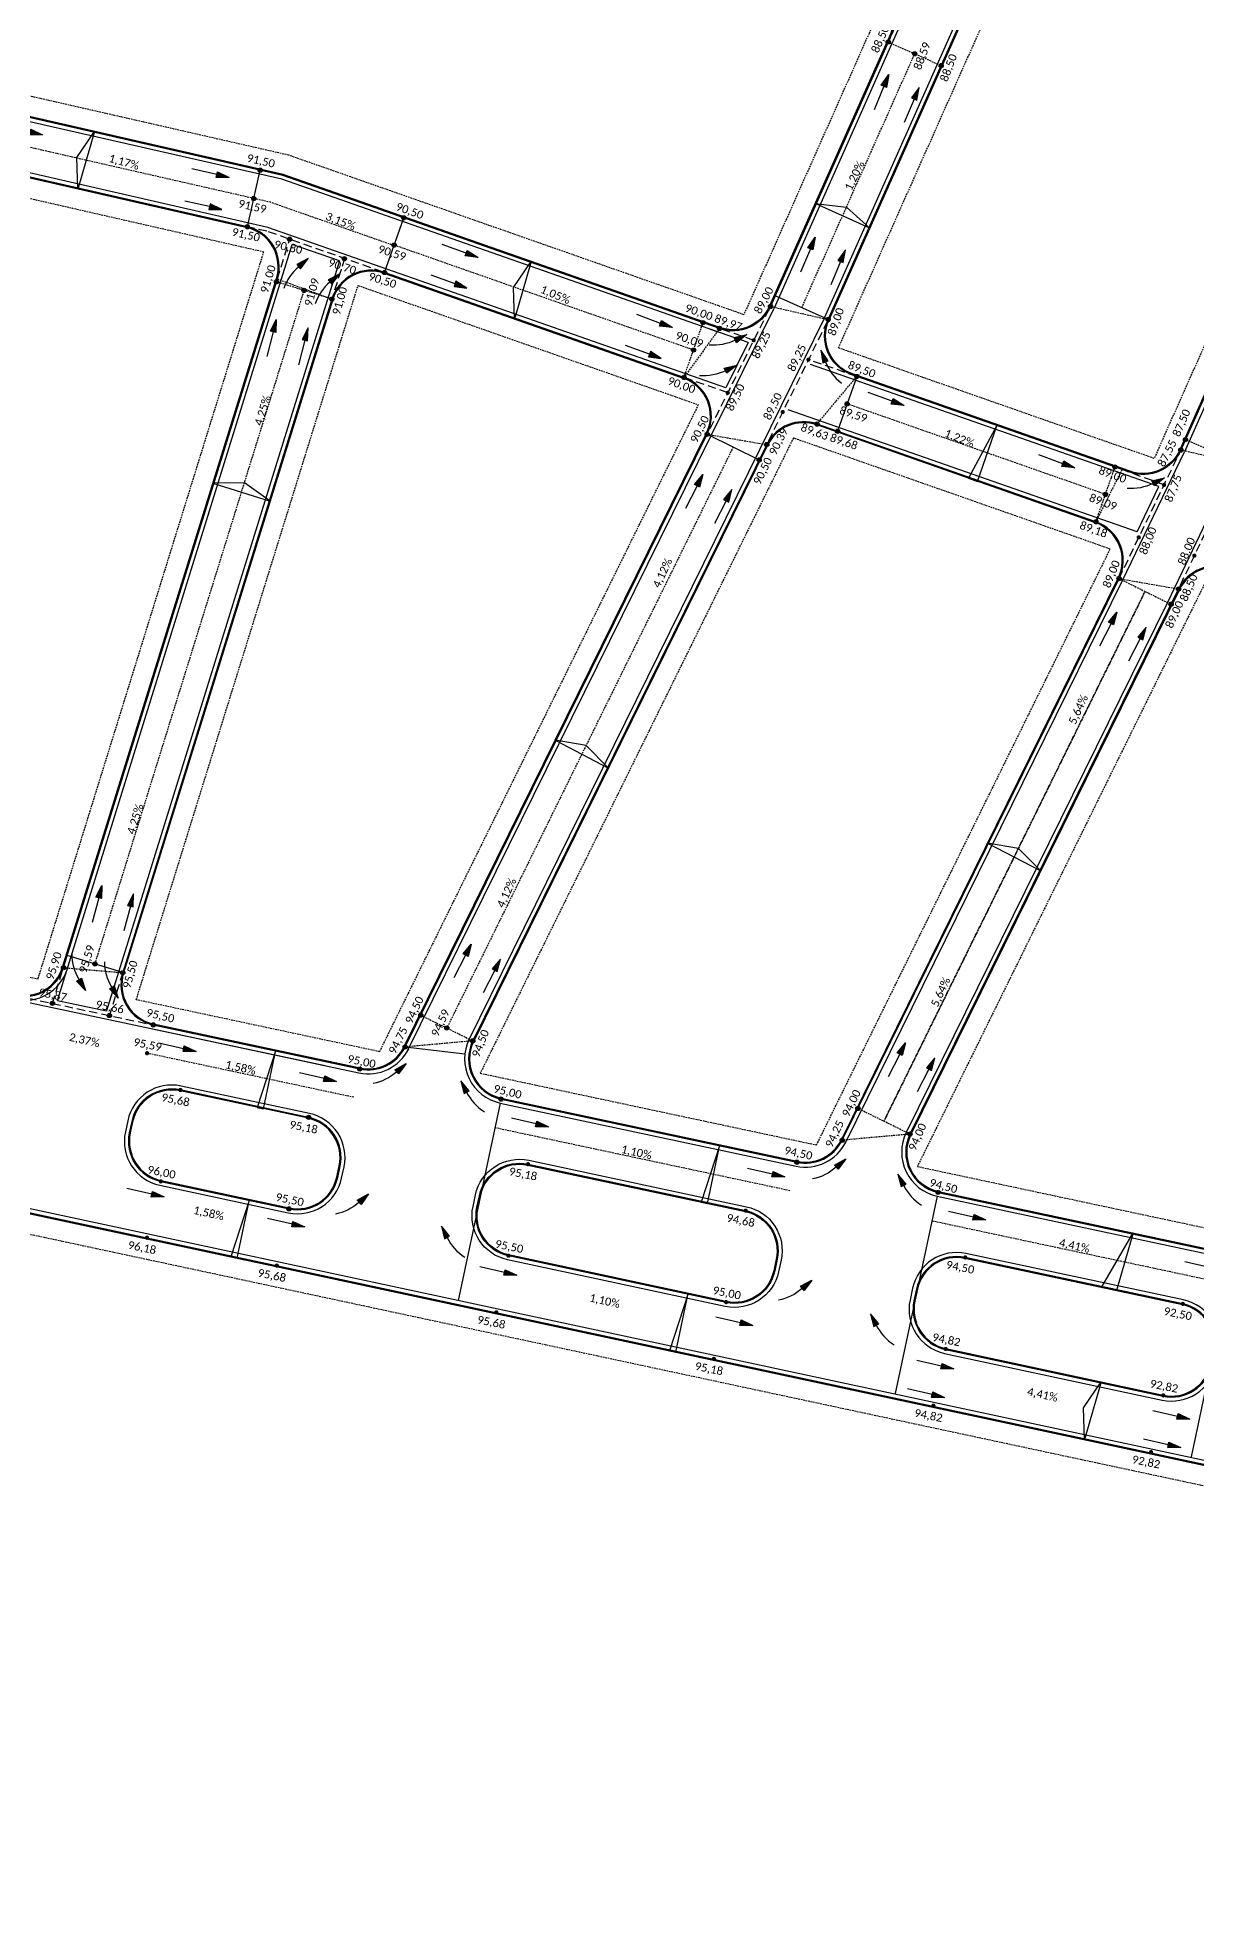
# Model space of a CAD drawing. Header units: metres. Extents: x 2615496 to 2632651, y 4927671 to 4929056.
# Drawn here: x 2623561.7 to 2623735.5, y 4927815.4 to 4928096.9 of the extents above; entities that cross this region are included whole.
import ezdxf

# ---------------------------------------------------------------- set-up
doc = ezdxf.new("R2010")
doc.units = ezdxf.units.M
doc.header["$MEASUREMENT"] = 0
doc.linetypes.add('HIDDEN', pattern=[0.375, 0.25, -0.125])
doc.linetypes.add('TRAZOS2', pattern=[0.375, 0.25, -0.125])
doc.layers.add('BocaCalle', color=50, linetype='HIDDEN', plot=False)
doc.layers.add('Eje Calle', color=182, linetype='HIDDEN', plot=False)
for name, color, linetype in [('CotaFCC', 6, 'Continuous'), ('Cuneta', 211, 'Continuous'), ('Escurrimiento', 160, 'Continuous'), ('GáliboS', 2, 'Continuous'), ('Manzanas', 134, 'HIDDEN'), ('Pendiente', 10, 'HIDDEN'), ('Quiebre', 212, 'Continuous'), ('Vereda', 3, 'Continuous')]:
    doc.layers.add(name, color=color, linetype=linetype)
doc.styles.get("Standard").update_dxf_attribs({"font": 'CALIBRI.TTF'})

# ---------------------------------------------------------------- blocks, each defined once
blk = doc.blocks.new('Flecha Claudio')
at = {"layer": 'Escurrimiento'}
blk.add_hatch(color=256, dxfattribs=at).paths.add_polyline_path([(-1.99, 0.44), (-1.99, -0.46), (0, 0)])
for points in [[(0, 0), (-1.99, -0.46), (-1.99, 0.44), (0, 0)], [(-1.99, -0.01), (-5.99, -0.01)]]:
    blk.add_lwpolyline(points, dxfattribs=at)
blk = doc.blocks.new('Flecha curva')
at = {"layer": 'Escurrimiento'}
blk.add_hatch(color=256, dxfattribs=at).paths.add_polyline_path([(0, 0), (-1.74, -0.85), (-1.21, -1.52)])
blk.add_lwpolyline([(-1.74, -0.85), (-1.21, -1.52), (0, 0), (-1.74, -0.85)], dxfattribs=at)
blk.add_arc((3.16, -7.02), 7.45, 128.5129, 159.4004, dxfattribs=at)

msp = doc.modelspace()

# ---------------------------------------------------------------- hatches: boundary and pattern name
at = {"layer": 'CotaFCC'}
h = msp.add_hatch(color=256, dxfattribs=at)
edge = h.paths.add_edge_path()
edge.add_arc((2623689.27999, 4928096.19721), 0.3186, 0, 360)
h = msp.add_hatch(color=256, dxfattribs=at)
edge = h.paths.add_edge_path()
edge.add_arc((2623693.25381, 4928094.42766), 0.3186, 0, 360)
h = msp.add_hatch(color=256, dxfattribs=at)
edge = h.paths.add_edge_path()
edge.add_arc((2623697.22762, 4928092.65811), 0.3186, 0, 360)
h = msp.add_hatch(color=256, dxfattribs=at)
edge = h.paths.add_edge_path()
edge.add_arc((2623595.07014, 4928076.96393), 0.3186, 0, 360)
h = msp.add_hatch(color=256, dxfattribs=at)
edge = h.paths.add_edge_path()
edge.add_arc((2623595.07014, 4928076.96393), 0.3186, 0, 360)
h = msp.add_hatch(color=256, dxfattribs=at)
edge = h.paths.add_edge_path()
edge.add_arc((2623594.1025, 4928072.72292), 0.3186, 0, 360)
h = msp.add_hatch(color=256, dxfattribs=at)
edge = h.paths.add_edge_path()
edge.add_arc((2623616.59549, 4928069.83733), 0.3186, 0, 360)
h = msp.add_hatch(color=256, dxfattribs=at)
edge = h.paths.add_edge_path()
edge.add_arc((2623593.13486, 4928068.48191), 0.3186, 0, 360)
h = msp.add_hatch(color=256, dxfattribs=at)
edge = h.paths.add_edge_path()
edge.add_arc((2623599.48801, 4928066.61104), 0.3186, 0, 360)
h = msp.add_hatch(color=256, dxfattribs=at)
edge = h.paths.add_edge_path()
edge.add_arc((2623615.15755, 4928065.73186), 0.3186, 0, 360)
h = msp.add_hatch(color=256, dxfattribs=at)
edge = h.paths.add_edge_path()
edge.add_arc((2623607.68865, 4928063.68899), 0.3186, 0, 360)
h = msp.add_hatch(color=256, dxfattribs=at)
edge = h.paths.add_edge_path()
edge.add_arc((2623613.7196, 4928061.6264), 0.3186, 0, 360)
h = msp.add_hatch(color=256, dxfattribs=at)
edge = h.paths.add_edge_path()
edge.add_arc((2623597.50506, 4928060.22726), 0.3186, 0, 360)
h = msp.add_hatch(color=256, dxfattribs=at)
edge = h.paths.add_edge_path()
edge.add_arc((2623601.63303, 4928058.94501), 0.3186, 0, 360)
h = msp.add_hatch(color=256, dxfattribs=at)
edge = h.paths.add_edge_path()
edge.add_arc((2623605.81347, 4928057.64647), 0.3186, 0, 360)
h = msp.add_hatch(color=256, dxfattribs=at)
edge = h.paths.add_edge_path()
edge.add_arc((2623671.62326, 4928056.54608), 0.3186, 0, 360)
h = msp.add_hatch(color=256, dxfattribs=at)
edge = h.paths.add_edge_path()
edge.add_arc((2623661.51099, 4928054.1056), 0.3186, 0, 360)
h = msp.add_hatch(color=256, dxfattribs=at)
edge = h.paths.add_edge_path()
edge.add_arc((2623663.97216, 4928053.24358), 0.3186, 0, 360)
h = msp.add_hatch(color=256, dxfattribs=at)
edge = h.paths.add_edge_path()
edge.add_arc((2623680.27272, 4928054.58305), 0.3186, 0, 360)
h = msp.add_hatch(color=256, dxfattribs=at)
edge = h.paths.add_edge_path()
edge.add_arc((2623669.09618, 4928051.44888), 0.3186, 0, 360)
h = msp.add_hatch(color=256, dxfattribs=at)
edge = h.paths.add_edge_path()
edge.add_arc((2623660.07305, 4928050.00014), 0.3186, 0, 360)
h = msp.add_hatch(color=256, dxfattribs=at)
edge = h.paths.add_edge_path()
edge.add_arc((2623677.31721, 4928048.56838), 0.3186, 0, 360)
h = msp.add_hatch(color=256, dxfattribs=at)
edge = h.paths.add_edge_path()
edge.add_arc((2623658.63511, 4928045.89468), 0.3186, 0, 360)
h = msp.add_hatch(color=256, dxfattribs=at)
edge = h.paths.add_edge_path()
edge.add_arc((2623684.55914, 4928046.03135), 0.3186, 0, 360)
h = msp.add_hatch(color=256, dxfattribs=at)
edge = h.paths.add_edge_path()
edge.add_arc((2623665.20293, 4928043.59429), 0.3186, 0, 360)
h = msp.add_hatch(color=256, dxfattribs=at)
edge = h.paths.add_edge_path()
edge.add_arc((2623683.12093, 4928041.92598), 0.3186, 0, 360)
h = msp.add_hatch(color=256, dxfattribs=at)
edge = h.paths.add_edge_path()
edge.add_arc((2623673.45215, 4928040.70398), 0.3186, 0, 360)
h = msp.add_hatch(color=256, dxfattribs=at)
edge = h.paths.add_edge_path()
edge.add_arc((2623678.60079, 4928038.90029), 0.3186, 0, 360)
h = msp.add_hatch(color=256, dxfattribs=at)
edge = h.paths.add_edge_path()
edge.add_arc((2623662.1181, 4928037.37071), 0.3186, 0, 360)
h = msp.add_hatch(color=256, dxfattribs=at)
edge = h.paths.add_edge_path()
edge.add_arc((2623681.68271, 4928037.82061), 0.3186, 0, 360)
h = msp.add_hatch(color=256, dxfattribs=at)
edge = h.paths.add_edge_path()
edge.add_arc((2623733.87636, 4928036.5592), 0.3186, 0, 360)
h = msp.add_hatch(color=256, dxfattribs=at)
edge = h.paths.add_edge_path()
edge.add_arc((2623669.92116, 4928033.52334), 0.3186, 0, 360)
h = msp.add_hatch(color=256, dxfattribs=at)
edge = h.paths.add_edge_path()
edge.add_arc((2623671.0515, 4928035.81584), 0.3186, 0, 360)
h = msp.add_hatch(color=256, dxfattribs=at)
edge = h.paths.add_edge_path()
edge.add_arc((2623733.1745, 4928034.98305), 0.3186, 0, 360)
h = msp.add_hatch(color=256, dxfattribs=at)
edge = h.paths.add_edge_path()
edge.add_arc((2623723.30922, 4928032.45622), 0.3186, 0, 360)
h = msp.add_hatch(color=256, dxfattribs=at)
edge = h.paths.add_edge_path()
edge.add_arc((2623721.87101, 4928028.35086), 0.3186, 0, 360)
h = msp.add_hatch(color=256, dxfattribs=at)
edge = h.paths.add_edge_path()
edge.add_arc((2623730.67089, 4928029.77525), 0.3186, 0, 360)
h = msp.add_hatch(color=256, dxfattribs=at)
edge = h.paths.add_edge_path()
edge.add_arc((2623720.4328, 4928024.24549), 0.3186, 0, 360)
h = msp.add_hatch(color=256, dxfattribs=at)
edge = h.paths.add_edge_path()
edge.add_arc((2623726.86735, 4928021.90295), 0.3186, 0, 360)
h = msp.add_hatch(color=256, dxfattribs=at)
edge = h.paths.add_edge_path()
edge.add_arc((2623735.19837, 4928019.15562), 0.3186, 0, 360)
h = msp.add_hatch(color=256, dxfattribs=at)
edge = h.paths.add_edge_path()
edge.add_arc((2623723.91541, 4928015.72165), 0.3186, 0, 360)
h = msp.add_hatch(color=256, dxfattribs=at)
edge = h.paths.add_edge_path()
edge.add_arc((2623732.84878, 4928014.16671), 0.3186, 0, 360)
h = msp.add_hatch(color=256, dxfattribs=at)
edge = h.paths.add_edge_path()
edge.add_arc((2623731.71847, 4928011.87428), 0.3186, 0, 360)
h = msp.add_hatch(color=256, dxfattribs=at)
edge = h.paths.add_edge_path()
edge.add_arc((2623565.55678, 4927957.37502), 0.3186, 0, 360)
h = msp.add_hatch(color=256, dxfattribs=at)
edge = h.paths.add_edge_path()
edge.add_arc((2623570.27957, 4927957.9151), 0.3186, 0, 360)
h = msp.add_hatch(color=256, dxfattribs=at)
edge = h.paths.add_edge_path()
edge.add_arc((2623574.43377, 4927956.6247), 0.3186, 0, 360)
h = msp.add_hatch(color=256, dxfattribs=at)
edge = h.paths.add_edge_path()
edge.add_arc((2623563.89137, 4927952.01349), 0.3186, 0, 360)
h = msp.add_hatch(color=256, dxfattribs=at)
edge = h.paths.add_edge_path()
edge.add_arc((2623572.43533, 4927950.19105), 0.3186, 0, 360)
h = msp.add_hatch(color=256, dxfattribs=at)
edge = h.paths.add_edge_path()
edge.add_arc((2623579.024, 4927948.78567), 0.3186, 0, 360)
h = msp.add_hatch(color=256, dxfattribs=at)
edge = h.paths.add_edge_path()
edge.add_arc((2623619.15723, 4927950.23959), 0.3186, 0, 360)
h = msp.add_hatch(color=256, dxfattribs=at)
edge = h.paths.add_edge_path()
edge.add_arc((2623623.05876, 4927948.31591), 0.3186, 0, 360)
h = msp.add_hatch(color=256, dxfattribs=at)
edge = h.paths.add_edge_path()
edge.add_arc((2623626.96029, 4927946.39222), 0.3186, 0, 360)
h = msp.add_hatch(color=256, dxfattribs=at)
edge = h.paths.add_edge_path()
edge.add_arc((2623578.08803, 4927944.54164), 0.3186, 0, 360)
h = msp.add_hatch(color=256, dxfattribs=at)
edge = h.paths.add_edge_path()
edge.add_arc((2623616.80643, 4927945.4718), 0.3186, 0, 360)
h = msp.add_hatch(color=256, dxfattribs=at)
edge = h.paths.add_edge_path()
edge.add_arc((2623610.00752, 4927942.17681), 0.3186, 0, 360)
h = msp.add_hatch(color=256, dxfattribs=at)
edge = h.paths.add_edge_path()
edge.add_arc((2623583.10243, 4927939.01999), 0.3186, 0, 360)
h = msp.add_hatch(color=256, dxfattribs=at)
edge = h.paths.add_edge_path()
edge.add_arc((2623631.1933, 4927937.65783), 0.3186, 0, 360)
h = msp.add_hatch(color=256, dxfattribs=at)
edge = h.paths.add_edge_path()
edge.add_arc((2623602.31983, 4927934.92089), 0.3186, 0, 360)
h = msp.add_hatch(color=256, dxfattribs=at)
edge = h.paths.add_edge_path()
edge.add_arc((2623684.73225, 4927936.25229), 0.3186, 0, 360)
h = msp.add_hatch(color=256, dxfattribs=at)
edge = h.paths.add_edge_path()
edge.add_arc((2623692.5353, 4927932.40491), 0.3186, 0, 360)
h = msp.add_hatch(color=256, dxfattribs=at)
edge = h.paths.add_edge_path()
edge.add_arc((2623682.38144, 4927931.48449), 0.3186, 0, 360)
h = msp.add_hatch(color=256, dxfattribs=at)
edge = h.paths.add_edge_path()
edge.add_arc((2623635.2416, 4927927.8986), 0.3186, 0, 360)
h = msp.add_hatch(color=256, dxfattribs=at)
edge = h.paths.add_edge_path()
edge.add_arc((2623675.58254, 4927928.1895), 0.3186, 0, 360)
h = msp.add_hatch(color=256, dxfattribs=at)
edge = h.paths.add_edge_path()
edge.add_arc((2623580.15086, 4927925.31203), 0.3186, 0, 360)
h = msp.add_hatch(color=256, dxfattribs=at)
edge = h.paths.add_edge_path()
edge.add_arc((2623696.76831, 4927923.67052), 0.3186, 0, 360)
h = msp.add_hatch(color=256, dxfattribs=at)
edge = h.paths.add_edge_path()
edge.add_arc((2623599.38886, 4927921.19209), 0.3186, 0, 360)
h = msp.add_hatch(color=256, dxfattribs=at)
edge = h.paths.add_edge_path()
edge.add_arc((2623667.89484, 4927920.93359), 0.3186, 0, 360)
h = msp.add_hatch(color=256, dxfattribs=at)
edge = h.paths.add_edge_path()
edge.add_arc((2623578.079, 4927916.85847), 0.3186, 0, 360)
h = msp.add_hatch(color=256, dxfattribs=at)
edge = h.paths.add_edge_path()
edge.add_arc((2623597.55826, 4927912.68685), 0.3186, 0, 360)
h = msp.add_hatch(color=256, dxfattribs=at)
edge = h.paths.add_edge_path()
edge.add_arc((2623632.31063, 4927914.1698), 0.3186, 0, 360)
h = msp.add_hatch(color=256, dxfattribs=at)
edge = h.paths.add_edge_path()
edge.add_arc((2623700.82812, 4927913.90884), 0.3186, 0, 360)
h = msp.add_hatch(color=256, dxfattribs=at)
edge = h.paths.add_edge_path()
edge.add_arc((2623664.96387, 4927907.20478), 0.3186, 0, 360)
h = msp.add_hatch(color=256, dxfattribs=at)
edge = h.paths.add_edge_path()
edge.add_arc((2623733.48137, 4927906.94382), 0.3186, 0, 360)
h = msp.add_hatch(color=256, dxfattribs=at)
edge = h.paths.add_edge_path()
edge.add_arc((2623630.48003, 4927905.66456), 0.3186, 0, 360)
h = msp.add_hatch(color=256, dxfattribs=at)
edge = h.paths.add_edge_path()
edge.add_arc((2623663.13328, 4927898.69954), 0.3186, 0, 360)
h = msp.add_hatch(color=256, dxfattribs=at)
edge = h.paths.add_edge_path()
edge.add_arc((2623697.89715, 4927900.18003), 0.3186, 0, 360)
h = msp.add_hatch(color=256, dxfattribs=at)
edge = h.paths.add_edge_path()
edge.add_arc((2623730.5504, 4927893.21501), 0.3186, 0, 360)
h = msp.add_hatch(color=256, dxfattribs=at)
edge = h.paths.add_edge_path()
edge.add_arc((2623696.06655, 4927891.6748), 0.3186, 0, 360)
h = msp.add_hatch(color=256, dxfattribs=at)
edge = h.paths.add_edge_path()
edge.add_arc((2623728.71981, 4927884.70978), 0.3186, 0, 360)

# ---------------------------------------------------------------- linework, layer by layer
at = {"layer": 'BocaCalle'}
for p, q in [((2623689.27999, 4928096.19721), (2623697.22762, 4928092.65811)), ((2623605.81347, 4928057.64647), (2623597.50506, 4928060.22726)), ((2623597.64, 4928060.66165), (2623605.81347, 4928057.64647)), ((2623671.62326, 4928056.54608), (2623680.27272, 4928054.58305)), ((2623658.63511, 4928045.89468), (2623661.51099, 4928054.1056)), ((2623663.97216, 4928053.24358), (2623658.63511, 4928045.89468)), ((2623678.60079, 4928038.90029), (2623684.55914, 4928046.03135)), ((2623662.1181, 4928037.37071), (2623671.0515, 4928035.81584)), ((2623741.82399, 4928033.0201), (2623733.87636, 4928036.5592)), ((2623741.82399, 4928033.0201), (2623733.1745, 4928034.98305)), ((2623720.4328, 4928024.24549), (2623723.30922, 4928032.45622)), ((2623724.35617, 4928032.08945), (2623720.4328, 4928024.24549)), ((2623723.91541, 4928015.72165), (2623732.84878, 4928014.16671)), ((2623723.91541, 4928015.72165), (2623731.71847, 4928011.87428)), ((2623565.55678, 4927957.37502), (2623574.43377, 4927956.6247)), ((2623619.15723, 4927950.23959), (2623626.96029, 4927946.39222)), ((2623626.96029, 4927946.39222), (2623616.80643, 4927945.4718)), ((2623692.5353, 4927932.40491), (2623684.73225, 4927936.25229)), ((2623692.5353, 4927932.40491), (2623682.38144, 4927931.48449))]:
    msp.add_line(p, q, dxfattribs=at)
at = {"layer": 'CotaFCC'}
for centre in [(2623689.27999, 4928096.19721), (2623693.25381, 4928094.42766), (2623697.22762, 4928092.65811), (2623595.07014, 4928076.96393), (2623595.07014, 4928076.96393), (2623594.1025, 4928072.72292), (2623616.59549, 4928069.83733), (2623593.13486, 4928068.48191), (2623599.48801, 4928066.61104), (2623615.15755, 4928065.73186), (2623607.68865, 4928063.68899), (2623613.7196, 4928061.6264), (2623597.50506, 4928060.22726), (2623601.63303, 4928058.94501), (2623605.81347, 4928057.64647), (2623671.62326, 4928056.54608), (2623661.51099, 4928054.1056), (2623663.97216, 4928053.24358), (2623680.27272, 4928054.58305), (2623660.07305, 4928050.00014), (2623658.63511, 4928045.89468), (2623684.55914, 4928046.03135), (2623683.12093, 4928041.92598), (2623678.60079, 4928038.90029), (2623662.1181, 4928037.37071), (2623681.68271, 4928037.82061), (2623733.87636, 4928036.5592), (2623669.92116, 4928033.52334), (2623671.0515, 4928035.81584), (2623733.1745, 4928034.98305), (2623723.30922, 4928032.45622), (2623721.87101, 4928028.35086), (2623720.4328, 4928024.24549), (2623723.91541, 4928015.72165), (2623732.84878, 4928014.16671), (2623731.71847, 4928011.87428), (2623565.55678, 4927957.37502), (2623570.27957, 4927957.9151), (2623574.43377, 4927956.6247), (2623563.89137, 4927952.01349), (2623572.43533, 4927950.19105), (2623579.024, 4927948.78567), (2623619.15723, 4927950.23959), (2623623.05876, 4927948.31591), (2623626.96029, 4927946.39222), (2623616.80643, 4927945.4718), (2623610.00752, 4927942.17681), (2623631.1933, 4927937.65783), (2623602.31983, 4927934.92089), (2623602.31983, 4927934.92089), (2623684.73225, 4927936.25229), (2623692.5353, 4927932.40491), (2623682.38144, 4927931.48449), (2623675.58254, 4927928.1895), (2623696.76831, 4927923.67052), (2623599.38503, 4927921.19291)]:
    msp.add_circle(centre, 0.3186, dxfattribs=at)
at = {"layer": 'Cuneta'}
for p, q in [((2623679.72461, 4928054.82713), (2623702.01184, 4928104.87683)), ((2623689.8281, 4928095.95313), (2623672.17138, 4928056.302)), ((2623690.13052, 4928096.63226), (2623689.8281, 4928095.95313)), ((2623598.28388, 4928075.61526), (2623542.77516, 4928088.28027)), ((2623757.97546, 4928089.20278), (2623733.72261, 4928034.73897)), ((2623596.20352, 4928068.39717), (2623544.75802, 4928080.13511)), ((2623668.25708, 4928051.10704), (2623598.28388, 4928075.61526)), ((2623664.90082, 4928044.33584), (2623596.20352, 4928068.39717)), ((2623564.65933, 4927952.46318), (2623599.87655, 4928065.83921)), ((2623606.95945, 4928063.35842), (2623599.87655, 4928065.83921)), ((2623606.95945, 4928063.35842), (2623572.02481, 4927950.89211)), ((2623662.65625, 4928037.10537), (2623672.17138, 4928056.302)), ((2623679.72461, 4928054.82713), (2623669.9902, 4928035.02013)), ((2623663.77382, 4928052.67731), (2623662.60678, 4928053.08607)), ((2623668.25708, 4928051.10704), (2623664.90082, 4928044.33584)), ((2623684.36076, 4928045.46509), (2623677.621, 4928047.8262)), ((2623724.1578, 4928031.5232), (2623684.14822, 4928045.53955)), ((2623726.61204, 4928022.7165), (2623674.28905, 4928041.04655)), ((2623617.23161, 4927944.97736), (2623662.65625, 4928037.10537)), ((2623669.9902, 4928035.02013), (2623626.26003, 4927946.32874)), ((2623724.45356, 4928015.45632), (2623733.72261, 4928034.73897)), ((2623729.8815, 4928029.51804), (2623724.1578, 4928031.5232)), ((2623741.27588, 4928033.26418), (2623731.18033, 4928012.13961)), ((2623726.61204, 4928022.7165), (2623729.8815, 4928029.51804)), ((2623682.91958, 4927931.21916), (2623724.45356, 4928015.45632)), ((2623731.18033, 4928012.13961), (2623691.99716, 4927932.67025)), ((2623536.93992, 4927957.1488), (2623604.7977, 4927942.67458)), ((2623564.65933, 4927952.46318), (2623572.02481, 4927950.89211)), ((2623578.89884, 4927948.19887), (2623609.88236, 4927941.59001)), ((2623615.56841, 4927941.60415), (2623616.00012, 4927942.47972)), ((2623470.34744, 4927940.54349, -0.56571), (2624038.87054, 4927818.79052, -0.56571)), ((2623631.06813, 4927937.07103), (2623675.45737, 4927927.6027)), ((2623696.64314, 4927923.08372), (2623764.69372, 4927908.56837))]:
    msp.add_line(p, q, dxfattribs=at)
msp.add_lwpolyline([(2623696.2342, 4928118.82017), (2623694.71224, 4928106.92127), (2623689.8281, 4928095.95313)], dxfattribs=at)
for points in [[(2623599.25939, 4927920.60621, 0.414213562), (2623607.27323, 4927925.79304), (2623607.63722, 4927927.49269, 0.414452837), (2623602.445, 4927935.50769), (2623583.20226, 4927939.61222, 0.414213562), (2623575.19265, 4927934.41884), (2623574.8334, 4927932.73461, 0.413974328), (2623580.02139, 4927924.72615)], [(2623664.82293, 4927906.56534), (2623632.17539, 4927913.55703, -0.414213562), (2623626.98856, 4927921.57088), (2623627.35831, 4927923.29741, -0.413974328), (2623635.36676, 4927928.4854), (2623668.02001, 4927921.52038, -0.414452837), (2623673.21224, 4927913.50539), (2623672.83678, 4927911.75218, -0.414213562)], [(2623738.40774, 4927897.71536), (2623738.7932, 4927899.52245, 0.414213562), (2623733.59982, 4927907.53205), (2623700.94657, 4927914.49707, 0.414213562), (2623692.93696, 4927909.30369), (2623692.55719, 4927907.52328, 0.413974328), (2623697.74518, 4927899.51483), (2623730.39274, 4927892.52314, 0.414452837)]]:
    msp.add_lwpolyline(points, format="xyb", close=True, dxfattribs=at)
for centre, start, end in [((2623632.47625, 4927943.67252), 153.7539363, 257.9591192), ((2623611.29047, 4927948.1915), 257.9591191, 333.7539363), ((2623698.05126, 4927929.68521), 153.7539364, 257.9591191), ((2623676.86549, 4927934.20419), 257.9591191, 333.7539364)]:
    msp.add_arc(centre, 6.75, start, end, dxfattribs=at)
at = {"layer": 'Eje Calle'}
for p, q in [((2623676.2989, 4928056.3526), (2623693.25381, 4928094.42766)), ((2623594.1025, 4928072.72292), (2623552.27728, 4928082.26587)), ((2623660.07305, 4928050.00014), (2623615.15755, 4928065.73186)), ((2623570.27957, 4927957.9151), (2623601.65927, 4928058.93687)), ((2623661.36717, 4928049.54687), (2623661.30363, 4928049.56913)), ((2623721.87101, 4928028.35086), (2623683.12093, 4928041.92598)), ((2623666.01963, 4928035.44702), (2623623.05876, 4927948.31591)), ((2623666.01963, 4928035.44702), (2623623.05876, 4927948.31591)), ((2623688.63358, 4927934.32821), (2623727.81694, 4928013.79796)), ((2623727.81694, 4928013.79796), (2623688.63378, 4927934.3286)), ((2623609.10007, 4927937.92251), (2623578.10219, 4927944.53443)), ((2623630.28585, 4927933.40353), (2623674.67508, 4927923.9352)), ((2623695.86086, 4927919.41622), (2623740.2501, 4927909.94789))]:
    msp.add_line(p, q, dxfattribs=at)
msp.add_lwpolyline([(2623615.13276, 4928065.66108), (2623596.5928, 4928072.15473), (2623594.1025, 4928072.72292)], dxfattribs=at)
msp.add_arc((2623698.05126, 4927929.68521), 10.5, 153.7539364, 153.7563223, dxfattribs=at)
at = {"layer": 'Escurrimiento', "linetype": 'TRAZOS2', "ltscale": 5}
for p, q in [((2623694.12827, 4928107.08482), (2623689.4096, 4928096.48826)), ((2623596.03709, 4928067.81973), (2623593.13486, 4928068.48191)), ((2623613.41891, 4928061.73172), (2623596.03709, 4928067.81973)), ((2623597.64, 4928060.66165), (2623599.48801, 4928066.61104)), ((2623607.70418, 4928063.73331), (2623605.81347, 4928057.64647)), ((2623671.39226, 4928056.08119), (2623662.29737, 4928037.73238)), ((2623669.09618, 4928051.44888), (2623663.97216, 4928053.24358)), ((2623680.13258, 4928054.29693), (2623671.19066, 4928036.10244)), ((2623684.55914, 4928046.03135), (2623677.31721, 4928048.56838)), ((2623665.20293, 4928043.59429), (2623658.63511, 4928045.89468)), ((2623723.91279, 4928015.71626), (2623733.18184, 4928034.99891)), ((2623730.66827, 4928029.76985), (2623723.30922, 4928032.45622)), ((2623741.68681, 4928032.73255), (2623732.95725, 4928014.46628)), ((2623563.89137, 4927952.01349), (2623565.55678, 4927957.37502)), ((2623574.43377, 4927956.6247), (2623572.43533, 4927950.19105)), ((2623558.40072, 4927953.18466), (2623579.02376, 4927948.78572))]:
    msp.add_line(p, q, dxfattribs=at)
at = {"layer": 'GáliboS'}
for points in [[(2623570.18337, 4928082.79264), (2623567.69142, 4928074.14451), (2623567.53507, 4928078.87265), (2623570.18337, 4928082.79264)], [(2623686.52933, 4928068.27726), (2623678.31859, 4928071.96289), (2623683.0216, 4928071.45147), (2623686.52933, 4928068.27726)], [(2623635.71194, 4928063.29714), (2623633.21999, 4928054.64901), (2623633.06364, 4928059.37715), (2623635.71194, 4928063.29714)], [(2623702.69245, 4928030.30144), (2623705.65049, 4928038.80144), (2623701.31412, 4928030.78111), (2623702.69245, 4928030.30144)], [(2623587.96504, 4928030.04864), (2623596.55155, 4928027.35199), (2623592.69557, 4928030.09265), (2623587.96504, 4928030.04864)], [(2623639.32773, 4927991.48759), (2623647.29197, 4927987.29583), (2623643.98956, 4927990.68314), (2623639.32773, 4927991.48759)], [(2623704.17452, 4927976.02334), (2623712.18081, 4927971.91246), (2623708.84426, 4927975.26615), (2623704.17452, 4927976.02334)], [(2623662.16506, 4927922.00239), (2623664.04254, 4927930.80438), (2623661.22245, 4927922.20345), (2623662.16506, 4927922.00239)], [(2623726.0064, 4927917.59607), (2623723.51444, 4927908.94793), (2623721.29571, 4927909.38968), (2623726.0064, 4927917.59607)], [(2623657.39303, 4927899.71951), (2623659.27052, 4927908.5215), (2623656.45042, 4927899.92057), (2623657.39303, 4927899.71951)], [(2623721.22353, 4927895.26256), (2623718.73158, 4927886.61443), (2623718.57523, 4927891.34258), (2623721.22353, 4927895.26256)]]:
    msp.add_lwpolyline(points, dxfattribs=at)
for points, elevation in [([(2623595.54283, 4927936.21307), (2623597.42032, 4927945.01506), (2623594.60022, 4927936.41413), (2623595.54283, 4927936.21307)], -0.56571), ([(2623591.59715, 4927913.80996), (2623593.47464, 4927922.61195), (2623590.65454, 4927914.01102), (2623591.59715, 4927913.80996)], -1.13143)]:
    msp.add_lwpolyline(points, dxfattribs=dict(at, elevation=elevation))
at = {"layer": 'Manzanas'}
msp.add_line((2623469.35066, 4927936.92193, -0.56571), (2624036.93319, 4927815.37039, -0.56571), dxfattribs=at)
for points in [[(2623681.82555, 4928050.32669), (2623705.66164, 4928103.85461), (2623713.00386, 4928161.25682), (2623761.24936, 4928144.35521), (2623754.32565, 4928090.225), (2623729.17269, 4928033.73981), (2623725.39763, 4928035.06231), (2623685.6006, 4928049.0042), (2623681.82555, 4928050.32669)], [(2623531.00638, 4928138.75002), (2623559.9227, 4928137.76674), (2623582.3104, 4928134.87303), (2623604.33503, 4928129.87598), (2623629.33691, 4928121.69419), (2623684.25452, 4928102.45518), (2623688.02957, 4928101.13269), (2623686.4024, 4928097.47861), (2623667.62152, 4928055.30301), (2623663.84639, 4928056.62526), (2623599.32407, 4928079.2243), (2623539.62962, 4928092.84434), (2623531.00638, 4928138.75002)], [(2623547.63779, 4928075.63169), (2623529.18979, 4927988.48632), (2623535.88267, 4927961.20868), (2623561.73617, 4927955.69406), (2623595.59287, 4928064.69013), (2623547.63779, 4928075.63169)], [(2623609.74398, 4928059.68124), (2623660.7909, 4928041.80198), (2623612.94849, 4927944.77035), (2623576.46714, 4927952.55191), (2623609.74398, 4928059.68124)], [(2623675.05175, 4928036.8059), (2623628.08118, 4927941.54251), (2623678.5235, 4927930.78304), (2623722.58811, 4928020.15272), (2623675.05175, 4928036.8059)], [(2623736.84902, 4928015.15677), (2623693.65619, 4927927.5552), (2623744.09851, 4927916.79574), (2623784.38539, 4927998.50359), (2623736.84902, 4928015.15677)]]:
    msp.add_lwpolyline(points, dxfattribs=at)
at = {"layer": 'Quiebre'}
for p, q in [((2623593.13486, 4928068.48191), (2623595.07014, 4928076.96393)), ((2623613.67002, 4928061.48483), (2623616.59549, 4928069.83733)), ((2623680.27272, 4928054.58305), (2623672.32509, 4928058.12215)), ((2623684.55914, 4928046.03135), (2623681.68271, 4928037.82061)), ((2623662.1181, 4928037.37071), (2623669.92116, 4928033.52334)), ((2623574.43377, 4927956.6247), (2623566.12537, 4927959.20549)), ((2623616.80643, 4927945.4718), (2623625.77031, 4927944.44253)), ((2623631.06813, 4927937.07103), (2623624.75544, 4927907.476)), ((2623696.64314, 4927923.08372), (2623690.33045, 4927893.48869)), ((2623737.02915, 4927894.84752), (2623734.71969, 4927884.02036))]:
    msp.add_line(p, q, dxfattribs=at)
at = {"layer": 'Vereda'}
for points in [[(2623733.1745, 4928034.98305, -0.390402181), (2623725.52301, 4928031.68068), (2623724.35617, 4928032.08945), (2623684.55914, 4928046.03135), (2623683.85753, 4928046.27714, -0.438432726), (2623680.27272, 4928054.58305), (2623702.59581, 4928104.71327), (2623709.40913, 4928157.98056, -0.477069828), (2623717.54277, 4928163.00442), (2623759.99881, 4928148.13102, -0.354032127), (2623764.06577, 4928141.5466), (2623757.39149, 4928089.36634)], [(2623685.99759, 4928105.18225, -0.438432737), (2623689.58241, 4928096.87633), (2623689.27999, 4928096.19721), (2623671.62326, 4928056.54608, -0.390383316), (2623663.97216, 4928053.24358), (2623662.80512, 4928053.65234), (2623598.45031, 4928076.1927), (2623540.84683, 4928089.33566, -0.298628062), (2623536.17059, 4928094.19617), (2623528.60168, 4928134.48912, -0.48012016), (2623534.85497, 4928141.77097), (2623560.17869, 4928140.90985), (2623582.86202, 4928137.97793), (2623605.17519, 4928132.91542), (2623630.3476, 4928124.67782), (2623685.29598, 4928105.42803)], [(2623599.38503, 4927921.19291, 0.414213562), (2623606.68654, 4927925.91869), (2623607.05053, 4927927.61834, 0.414452837), (2623602.31983, 4927934.92089), (2623583.07709, 4927939.02542, 0.414213562), (2623575.77945, 4927934.29367), (2623575.4202, 4927932.60944, 0.413974328), (2623580.14703, 4927925.31285)], [(2623599.41644, 4927921.33958, 0.414213562), (2623606.53986, 4927925.9501), (2623606.90385, 4927927.64975, 0.414452837), (2623602.28854, 4927934.77419), (2623583.0458, 4927938.87872, 0.414213562), (2623575.92615, 4927934.26238), (2623575.5669, 4927932.57815, 0.413974328), (2623580.17845, 4927925.45952)], [(2623664.94857, 4927907.15204), (2623632.30104, 4927914.14373, -0.414213562), (2623627.57525, 4927921.44523), (2623627.945, 4927923.17177, -0.413974328), (2623635.2416, 4927927.8986), (2623667.89484, 4927920.93359, -0.414452837), (2623672.62554, 4927913.63103), (2623672.25008, 4927911.87782, -0.414213562)], [(2623664.97998, 4927907.29872), (2623632.33245, 4927914.2904, -0.414213562), (2623627.72193, 4927921.41382), (2623628.09168, 4927923.14036, -0.413974328), (2623635.21031, 4927927.7519), (2623667.86355, 4927920.78689, -0.414452837), (2623672.47886, 4927913.66244), (2623672.1034, 4927911.90923, -0.414213562)], [(2623737.82094, 4927897.84053), (2623738.2064, 4927899.64761, 0.414213562), (2623733.47465, 4927906.94525), (2623700.8214, 4927913.91027, 0.414213562), (2623693.52376, 4927909.17853), (2623693.14399, 4927907.39812, 0.413974328), (2623697.87082, 4927900.10152), (2623730.51839, 4927893.10983, 0.414452837)]]:
    msp.add_lwpolyline(points, format="xyb", close=True, dxfattribs=at)
for points in [[(2623733.03747, 4928035.04406, -0.390402181), (2623725.5726, 4928031.82224), (2623724.40576, 4928032.23102), (2623684.60873, 4928046.17291), (2623683.90713, 4928046.4187, -0.438432726), (2623680.40975, 4928054.52203), (2623702.7418, 4928104.67238), (2623709.55792, 4928157.96153, -0.477069828), (2623717.49317, 4928162.86286), (2623759.94921, 4928147.98945, -0.354032127), (2623763.91699, 4928141.56563), (2623757.24549, 4928089.40723), (2623733.03747, 4928035.04406)], [(2623685.948, 4928105.04068, -0.438432737), (2623689.44538, 4928096.93735), (2623689.14296, 4928096.25823), (2623671.48624, 4928056.6071, -0.390383316), (2623664.02174, 4928053.38515), (2623662.8547, 4928053.7939), (2623598.49192, 4928076.33706), (2623540.88019, 4928089.4819, -0.298628062), (2623536.31801, 4928094.22387), (2623528.7491, 4928134.51681, -0.48012016), (2623534.84987, 4928141.62106), (2623560.1665, 4928140.76018), (2623582.83575, 4928137.83008), (2623605.13518, 4928132.77068), (2623630.29948, 4928124.53575), (2623685.24639, 4928105.28647), (2623685.948, 4928105.04068)], [(2623537.06509, 4927957.7356), (2623558.40065, 4927953.18468, 0.387798535), (2623565.55678, 4927957.37502), (2623597.64, 4928060.66165, 0.436906212), (2623593.13486, 4928068.48191), (2623551.30964, 4928078.02486, 0.418822514), (2623543.92493, 4928073.30263), (2623526.25003, 4927989.80922, 0.112779654), (2623526.29386, 4927987.07004), (2623532.3752, 4927962.28479, 0.287563856), (2623537.06509, 4927957.7356)], [(2623593.10149, 4928068.33567), (2623551.27627, 4928077.87862, 0.418822514), (2623544.07168, 4928073.27156), (2623526.39678, 4927989.77816, 0.112779654), (2623526.43954, 4927987.10578), (2623532.52088, 4927962.32054, 0.287563856), (2623537.09638, 4927957.8823), (2623558.43194, 4927953.33138, 0.387798535), (2623565.41354, 4927957.41952), (2623597.49675, 4928060.70615, 0.436906212), (2623593.10149, 4928068.33567)], [(2623658.63511, 4928045.89468), (2623613.7196, 4928061.6264, 0.424716244), (2623605.81347, 4928057.64647), (2623574.43377, 4927956.6247, 0.441131367), (2623579.024, 4927948.78567), (2623610.00752, 4927942.17681, 0.343326497), (2623616.80643, 4927945.4718), (2623662.1181, 4928037.37071, 0.450168965), (2623658.63511, 4928045.89468)], [(2623605.95672, 4928057.60198), (2623574.57702, 4927956.58021, 0.441131367), (2623579.0553, 4927948.93236), (2623610.03882, 4927942.32351, 0.343326497), (2623616.67189, 4927945.53814), (2623661.98357, 4928037.43704, 0.450168965), (2623658.58552, 4928045.75311), (2623613.67002, 4928061.48483, 0.424716244), (2623605.95672, 4928057.60198)], [(2623720.4328, 4928024.24549), (2623678.60079, 4928038.90029, 0.37916836), (2623671.0515, 4928035.81584), (2623626.96029, 4927946.39222, 0.488841324), (2623631.1933, 4927937.65783), (2623675.58254, 4927928.1895, 0.343326497), (2623682.38144, 4927931.48449), (2623723.91541, 4928015.72165, 0.450149277), (2623720.4328, 4928024.24549)], [(2623720.3832, 4928024.10393), (2623678.5512, 4928038.75872, 0.37916836), (2623671.18604, 4928035.74951), (2623627.09483, 4927946.32589, 0.488841324), (2623631.22459, 4927937.80453), (2623675.61383, 4927928.3362, 0.343326497), (2623682.2469, 4927931.55083), (2623723.78088, 4928015.78799, 0.450149277), (2623720.3832, 4928024.10393)], [(2623782.23007, 4928002.59636), (2623740.39807, 4928017.25116, 0.379168363), (2623732.84878, 4928014.16671), (2623692.5353, 4927932.40491, 0.488841323), (2623696.76831, 4927923.67052), (2623741.15755, 4927914.20219, 0.343326498), (2623747.95645, 4927917.49719), (2623785.71269, 4927994.07252, 0.450149274), (2623782.23007, 4928002.59636)], [(2623782.18048, 4928002.4548), (2623740.34848, 4928017.10959, 0.379168363), (2623732.98331, 4928014.10038), (2623692.66984, 4927932.33858, 0.488841323), (2623696.7996, 4927923.81722), (2623741.18884, 4927914.34889, 0.343326498), (2623747.82192, 4927917.56352), (2623785.57815, 4927994.13886, 0.450149274), (2623782.18048, 4928002.4548)], [(2623558.27549, 4927952.59788, 0.387798535), (2623566.12978, 4927957.19704)], [(2623737.67424, 4927897.87182), (2623738.0597, 4927899.6789, 0.414213562), (2623733.44336, 4927906.79855), (2623700.79011, 4927913.76357, 0.414213562), (2623693.67046, 4927909.14723), (2623693.29069, 4927907.36682, 0.413974328), (2623697.90224, 4927900.2482), (2623730.5498, 4927893.25651, 0.414452837), (2623737.67424, 4927897.87182)]]:
    msp.add_lwpolyline(points, format="xyb", dxfattribs=at)
at = {"layer": 'Vereda', "elevation": -0.56571}
for points in [[(2623470.14808, 4927939.81918), (2624038.48307, 4927818.10649)], [(2623470.18795, 4927939.96404), (2624038.56057, 4927818.2433)]]:
    msp.add_lwpolyline(points, dxfattribs=at)
at = {"layer": 'Vereda'}
msp.add_lwpolyline([(2623718.63954, 4927895.80717), (2623719.56645, 4927895.60866)], dxfattribs=at)

# ---------------------------------------------------------------- block references
at = {"layer": 'Escurrimiento'}
for p, xscale, yscale, zscale, rotation in [((2623689.36616, 4928091.30496, 0.0001), 0.9538932843795458, 0.9538932843795461, 0.9538932843795461, 67.15156547076349), ((2623693.91021, 4928089.3959, 0.00009), -0.953893284379546, 0.9538932843795463, 0.9538932843795465, 247.2715035309076), ((2623562.42351, 4928082.29743, 0.00004), 0.9538932843795459, 0.9538932843795462, 0.9538932843795461, 347.165649111671), ((2623590.39222, 4928075.89156, 0.00004), 0.9538932843795459, 0.9538932843795462, 0.9538932843795461, 347.165649111671), ((2623589.3024, 4928071.08477, 0.00001), -0.9538932843795463, 0.9538932843795462, 0.9538932843795465, 167.2855871718151), ((2623627.75381, 4928063.89817, 0.00002), 0.9538932843795459, 0.9538932843795462, 0.9538932843795461, 339.9551448885113), ((2623678.32551, 4928066.93494, 0.0001), 0.9538932843795458, 0.9538932843795461, 0.9538932843795461, 67.15156547076349), ((2623682.86957, 4928065.02587, 0.00009), -0.953893284379546, 0.9538932843795463, 0.9538932843795465, 247.2715035309076), ((2623626.06929, 4928059.26618, -0.00001), -0.9538932843795462, 0.9538932843795462, 0.9538932843795465, 160.0750829486554), ((2623597.48074, 4928054.5772, 0.00011), 0.9538932843795459, 0.9538932843795461, 0.9538932843795461, 75.25450624068736), ((2623602.24852, 4928053.32769, 0.0001), -0.9538932843795461, 0.9538932843795463, 0.9538932843795465, 255.3744443008314), ((2623656.92453, 4928053.36077, 0.00002), 0.9538932843795459, 0.9538932843795462, 0.9538932843795461, 339.9551448885113), ((2623655.24, 4928048.72878, -0.00001), -0.9538932843795462, 0.9538932843795462, 0.9538932843795465, 160.0750829486554), ((2623691.65552, 4928041.66651, 0.00002), 0.9538932843795459, 0.9538932843795462, 0.9538932843795461, 339.9551448885113), ((2623717.26267, 4928032.31534, 0.00002), 0.9538932843795459, 0.9538932843795462, 0.9538932843795461, 339.9551448885113), ((2623661.46033, 4928031.34147, 0.0001), 0.9538932843795459, 0.9538932843795461, 0.9538932843795461, 62.72337124213492), ((2623665.84342, 4928029.08726, 0.00009), -0.9538932843795461, 0.9538932843795465, 0.9538932843795465, 242.843309302279), ((2623723.57998, 4928010.69368, 0.0001), 0.9538932843795459, 0.9538932843795461, 0.9538932843795461, 62.72337124213492), ((2623727.96307, 4928008.43947, 0.00009), -0.9538932843795461, 0.9538932843795465, 0.9538932843795465, 242.843309302279), ((2623571.30575, 4927969.69297, 0.00011), 0.9538932843795459, 0.9538932843795461, 0.9538932843795461, 75.25450624068736), ((2623576.07353, 4927968.44345, 0.0001), -0.9538932843795461, 0.9538932843795463, 0.9538932843795465, 255.3744443008314), ((2623626.73587, 4927960.91504, 0.0001), 0.9538932843795458, 0.9538932843795461, 0.9538932843795461, 62.72337124213492), ((2623631.11896, 4927958.66082, 0.00009), -0.9538932843795461, 0.9538932843795465, 0.9538932843795465, 242.843309302279), ((2623585.43011, 4927944.80208, 0.00004), 0.9538932843795459, 0.9538932843795462, 0.9538932843795461, 347.165649111671), ((2623691.87777, 4927946.08486, 0.0001), 0.9538932843795459, 0.9538932843795461, 0.9538932843795461, 62.72337124213492), ((2623696.26086, 4927943.83065, 0.00009), -0.9538932843795461, 0.9538932843795465, 0.9538932843795465, 242.843309302279), ((2623606.51938, 4927940.31937, 0.00004), 0.9538932843795459, 0.9538932843795462, 0.9538932843795461, 347.165649111671), ((2623638.33541, 4927933.51725, 0.00004), 0.9538932843795459, 0.9538932843795462, 0.9538932843795461, 347.165649111671), ((2623673.75683, 4927925.9851, 0.00004), 0.9538932843795459, 0.9538932843795462, 0.9538932843795461, 347.165649111671), ((2623580.64782, 4927922.97426, 0.00004), 0.9538932843795459, 0.9538932843795462, 0.9538932843795461, 347.165649111671), ((2623703.91042, 4927919.52995, 0.00004), 0.9538932843795459, 0.9538932843795462, 0.9538932843795461, 347.165649111671), ((2623601.73709, 4927918.49155, 0.00004), 0.9538932843795459, 0.9538932843795462, 0.9538932843795461, 347.165649111671), ((2623633.56338, 4927911.23438, 0.00004), 0.9538932843795459, 0.9538932843795462, 0.9538932843795461, 347.165649111671), ((2623739.33184, 4927911.99779, 0.00004), 0.9538932843795459, 0.9538932843795462, 0.9538932843795461, 347.165649111671), ((2623668.98481, 4927903.70222, 0.00004), 0.9538932843795459, 0.9538932843795462, 0.9538932843795461, 347.165649111671), ((2623699.12755, 4927897.19644, 0.00004), 0.9538932843795459, 0.9538932843795462, 0.9538932843795461, 347.165649111671), ((2623697.73679, 4927892.92759, 0.00004), 0.9538932843795459, 0.9538932843795462, 0.9538932843795461, 347.165649111671), ((2623734.54898, 4927889.66429, 0.00004), 0.9538932843795459, 0.9538932843795462, 0.9538932843795461, 347.165649111671), ((2623733.15821, 4927885.39544, 0.00004), 0.9538932843795459, 0.9538932843795462, 0.9538932843795461, 347.165649111671)]:
    msp.add_blockref('Flecha Claudio', p, dxfattribs=dict(at, xscale=xscale, yscale=yscale, zscale=zscale, rotation=rotation))
for p, rotation in [((2623602.28212, 4928063.72315), 1.666466807741425), ((2623606.99599, 4928061.45342), 1.666466807741425), ((2623679.17053, 4928049.9877), 72.82425992803056), ((2623625.16974, 4927940.39507), 78.10140923961933), ((2623690.74475, 4927926.40776), 78.10140923961933), ((2623622.2398, 4927918.57634, 96.5), 78.10140923961933), ((2623686.63085, 4927905.44194, 96.5), 78.10140923961933)]:
    msp.add_blockref('Flecha curva', p, dxfattribs=dict(at, rotation=rotation))
at = {"layer": 'Escurrimiento', "xscale": -1}
for p, rotation in [((2623668.04972, 4928052.31469), 244.693156472931), ((2623666.57895, 4928047.72144), 244.693156472931), ((2623730.71892, 4928030.81813), 244.693156472931), ((2623568.84927, 4927953.95159), 159.335491889199), ((2623573.76457, 4927952.80604, 95.5), 159.335491889199), ((2623616.96229, 4927943.00718, -95.5), 260.3121587623975), ((2623682.90344, 4927928.70462), 260.3121587623975), ((2623611.32005, 4927923.43171, 96), 260.3121587623975), ((2623677.80068, 4927910.51432), 260.3121587623975)]:
    msp.add_blockref('Flecha curva', p, dxfattribs=dict(at, rotation=rotation))

# ---------------------------------------------------------------- texts
at = {"layer": 'CotaFCC'}
for s, rotation, p in [('88,50', 66.2013713, (2623687.77326, 4928094.44314)), ('88,59', 69.2386317, (2623694.15448, 4928091.90451)), ('88,50', 69.2386317, (2623698.1283, 4928090.13496)), ('91,50', 347.406775, (2623592.96603, 4928078.25829)), ('91,59', 347.3306829, (2623591.68996, 4928071.42407)), ('90,50', 340.1989534, (2623615.29728, 4928071.04028)), ('91,50', 347.3306829, (2623590.72232, 4928067.18306)), ('90,80', 347.3306829, (2623597.07547, 4928065.31219)), ('90,59', 342.4378739, (2623612.64302, 4928064.64352)), ('91,00', 73.2488288, (2623596.19662, 4928058.44231)), ('90,70', 342.4378739, (2623605.17413, 4928062.60064)), ('91,09', 74.3725955, (2623602.80565, 4928056.46866)), ('91,00', 74.3725955, (2623606.98608, 4928055.17012)), ('90,50', 342.4378739, (2623611.20508, 4928060.53806)), ('89,00', 61.8360421, (2623670.12262, 4928055.30623)), ('90,00', 340.5397155, (2623658.68428, 4928055.82642)), ('89,00', 71.1927483, (2623681.30617, 4928052.04547)), ('89,97', 340.3529582, (2623663.10047, 4928054.26989)), ('90,09', 340.5397155, (2623657.24633, 4928051.72095)), ('89,25', 63.7513561, (2623669.82409, 4928048.59048)), ('89,25', 63.7513561, (2623675.16461, 4928046.66188)), ('89,50', 339.5053706, (2623683.11488, 4928047.29478)), ('90,00', 340.093628, (2623656.07816, 4928044.9101)), ('89,50', 63.7513561, (2623665.93083, 4928040.73589)), ('89,50', 63.7513561, (2623671.54358, 4928039.38302)), ('90,50', 63.7513561, (2623660.58546, 4928035.95337)), ('89,59', 341.4246357, (2623681.86096, 4928040.47556)), ('87,50', 66.824661, (2623732.98552, 4928036.87514)), ('90,39', 63.3583104, (2623672.39535, 4928034.12599, 90.5)), ('89,63', 339.5108174, (2623676.03397, 4928037.94176)), ('89,68', 341.4246357, (2623680.42275, 4928036.37019)), ('87,55', 63.0719296, (2623730.68351, 4928032.36419)), ('90,50', 63.8413875, (2623670.05135, 4928029.68944)), ('89,00', 339.6602758, (2623720.74491, 4928031.49101)), ('87,75', 68.2318691, (2623731.80604, 4928027.06777)), ('89,09', 339.6602758, (2623719.30669, 4928027.38564)), ('89,18', 340.6021186, (2623717.88469, 4928023.23826)), ('88,00', 68.2318691, (2623728.0025, 4928019.19548)), ('88,00', 68.2318691, (2623733.80182, 4928017.63678)), ('89,00', 68.2318691, (2623722.51887, 4928014.20281)), ('88,50', 67.0568384, (2623734.0792, 4928012.17344)), ('89,00', 65.6769131, (2623731.8739, 4928008.15251)), ('95,59', 72.7038179, (2623568.976, 4927956.45689)), ('95,90', 71.7916022, (2623564.0013, 4927955.43373)), ('95,50', 74.2360976, (2623575.54835, 4927954.14074)), ('95,87', 348.5340282, (2623561.75979, 4927953.14003)), ('95,66', 348.5340282, (2623570.30375, 4927951.31758)), ('94,50', 64.9040744, (2623617.82723, 4927948.83891)), ('95,50', 346.6879776, (2623577.88765, 4927950.08331)), ('94,59', 64.9040744, (2623621.72876, 4927946.91522)), ('95,59', 348.5340282, (2623575.97147, 4927945.66497, -0.03383)), ('94,75', 63.1610707, (2623615.31344, 4927944.29218)), ('94,50', 68.4774291, (2623627.87236, 4927943.80853)), ('95,00', 348.5855376, (2623608.07966, 4927943.14218)), ('95,68', 348.5855376, (2623580.16064, 4927937.3906, 95.5)), ('95,00', 346.5617321, (2623629.9753, 4927938.68729)), ('94,00', 63.9624891, (2623683.34416, 4927934.861)), ('95,18', 348.5855376, (2623599.37804, 4927933.2915, 95.5)), ('94,25', 64.0920725, (2623680.83591, 4927930.26695)), ('94,00', 66.5507955, (2623693.36, 4927929.79201)), ('94,50', 347.7629664, (2623673.60595, 4927929.43668)), ('96,00', 348.5855376, (2623578.06432, 4927926.53779)), ('95,18', 348.5855376, (2623632.2998, 4927926.26921, 95.5)), ('94,50', 345.2391392, (2623695.36756, 4927924.59874)), ('95,50', 348.5855376, (2623597.30232, 4927922.41784)), ('94,68', 348.5855376, (2623664.95305, 4927919.30419, 95.5)), ('96,18', 348.5855376, (2623575.13721, 4927915.22907, 94.93429)), ('95,50', 348.5855376, (2623630.22408, 4927915.39555)), ('94,50', 348.5855376, (2623697.88633, 4927912.27944, 95.5)), ('95,68', 348.5855376, (2623594.61647, 4927911.05746, 94.93429)), ('95,00', 348.5855376, (2623662.87733, 4927908.43053)), ('95,68', 348.5855376, (2623627.53824, 4927904.03517, 94.93429)), ('92,50', 348.5855376, (2623730.53958, 4927905.31443, 95.5)), ('94,82', 348.5855376, (2623695.81061, 4927901.40579)), ('95,18', 348.5855376, (2623660.19148, 4927897.07015, 94.93429)), ('92,82', 348.5855376, (2623728.46386, 4927894.44077)), ('94,82', 348.5855376, (2623693.12476, 4927890.0454, 94.93429)), ('92,82', 348.5855376, (2623725.77801, 4927883.08038, 94.93429))]:
    msp.add_text(s, height=1.2, rotation=rotation, dxfattribs=at).set_placement(p)
at = {"layer": 'Pendiente'}
for s, rotation, p in [('1,17%%%', 344.5160463, (2623572.23648, 4928078.24361, -0.00001)), ('1,20%%%', 64.5019626, (2623683.76621, 4928073.80116, -0.00001)), ('3,15%%%', 338.9949613, (2623604.75106, 4928069.59767)), ('1,05%%%', 337.3055421, (2623636.98037, 4928058.64474, -0.00001)), ('4,25%%%', 72.6049034, (2623595.29831, 4928038.54343)), ('1,22%%%', 338.2738731, (2623697.60595, 4928037.06142, -0.00001)), ('4,12%%%', 65.0875669, (2623654.97186, 4928014.20251, -0.00001)), ('5,64%%%', 65.0875669, (2623717.3522, 4927993.72961)), ('4,25%%%', 72.6049034, (2623576.17572, 4927977.25978, 0)), ('4,12%%%', 65.0875669, (2623631.58436, 4927966.23991, -0.00001)), ('5,64%%%', 65.0875669, (2623696.70565, 4927951.36536, -0.00001)), ('2,37%%%', 347.2421988, (2623566.31224, 4927946.42899, -0.00001)), ('1,58%%%', 347.2421988, (2623589.73293, 4927942.30445, -0.00001)), ('1,10%%%', 347.2421988, (2623649.13401, 4927929.61538, -0.00001)), ('1,58%%%', 347.2421988, (2623584.95065, 4927920.47663, -0.00001)), ('4,41%%%', 347.2421988, (2623714.82246, 4927915.60239, -0.00001)), ('1,10%%%', 347.2421988, (2623644.36199, 4927907.3325, -0.00001)), ('4,41%%%', 347.2421988, (2623710.0396, 4927893.26888, -0.00001))]:
    msp.add_text(s, height=1.2, rotation=rotation, dxfattribs=at).set_placement(p)

doc.saveas('drawing.dxf')
